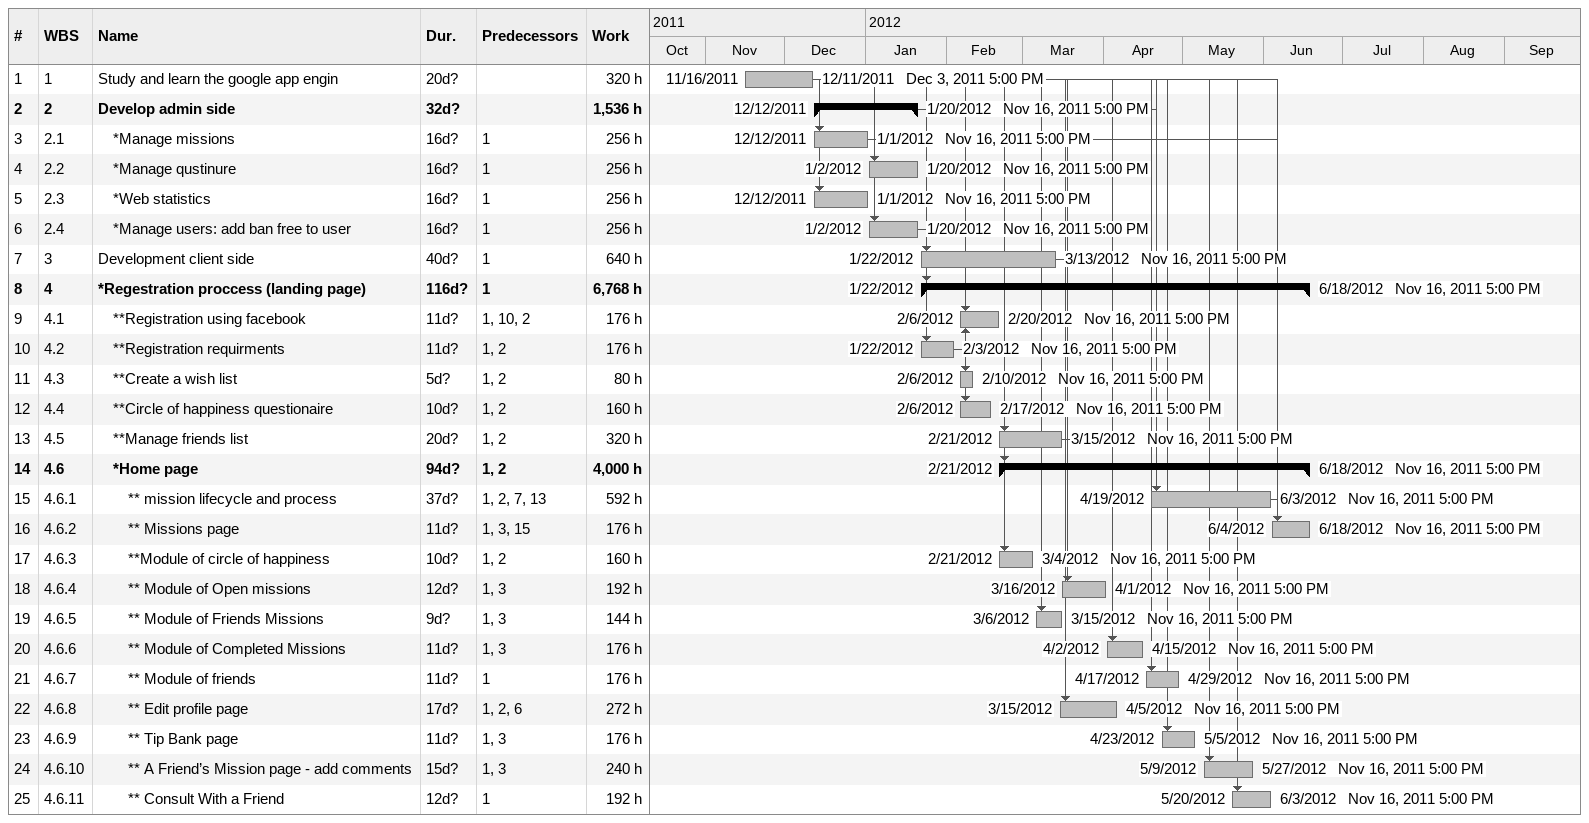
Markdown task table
| ID | WBS | Task | Duration | Start | Finish | Predecessors | Resources | Work (h) |
|---|---|---|---|---|---|---|---|---|
| 1 | 1 | Study and learn the google app engin | 20d? | 2011-11-16 | 2011-12-11 |  | Dec 3, 2011 5:00 PM | 320 |
| 2 | 2 | **Develop admin side** | 32d? | 2011-12-12 | 2012-01-20 |  | Nov 16, 2011 5:00 PM | 1536 |
| 3 | 2.1 | *Manage missions | 16d? | 2011-12-12 | 2012-01-01 | 1 | Nov 16, 2011 5:00 PM | 256 |
| 4 | 2.2 | *Manage qustinure | 16d? | 2012-01-02 | 2012-01-20 | 1 | Nov 16, 2011 5:00 PM | 256 |
| 5 | 2.3 | *Web statistics | 16d? | 2011-12-12 | 2012-01-01 | 1 | Nov 16, 2011 5:00 PM | 256 |
| 6 | 2.4 | *Manage users: add ban free to user | 16d? | 2012-01-02 | 2012-01-20 | 1 | Nov 16, 2011 5:00 PM | 256 |
| 7 | 3 | Development client side | 40d? | 2012-01-22 | 2012-03-13 | 1 | Nov 16, 2011 5:00 PM | 640 |
| 8 | 4 | ***Regestration proccess (landing page)** | 116d? | 2012-01-22 | 2012-06-18 | 1 | Nov 16, 2011 5:00 PM | 6768 |
| 9 | 4.1 | **Registration using facebook | 11d? | 2012-02-06 | 2012-02-20 | 1, 10, 2 | Nov 16, 2011 5:00 PM | 176 |
| 10 | 4.2 | **Registration requirments | 11d? | 2012-01-22 | 2012-02-03 | 1, 2 | Nov 16, 2011 5:00 PM | 176 |
| 11 | 4.3 | **Create a wish list | 5d? | 2012-02-06 | 2012-02-10 | 1, 2 | Nov 16, 2011 5:00 PM | 80 |
| 12 | 4.4 | **Circle of happiness questionaire | 10d? | 2012-02-06 | 2012-02-17 | 1, 2 | Nov 16, 2011 5:00 PM | 160 |
| 13 | 4.5 | **Manage friends list | 20d? | 2012-02-21 | 2012-03-15 | 1, 2 | Nov 16, 2011 5:00 PM | 320 |
| 14 | 4.6 | ***Home page** | 94d? | 2012-02-21 | 2012-06-18 | 1, 2 | Nov 16, 2011 5:00 PM | 4000 |
| 15 | 4.6.1 | ** mission lifecycle and process | 37d? | 2012-04-19 | 2012-06-03 | 1, 2, 7, 13 | Nov 16, 2011 5:00 PM | 592 |
| 16 | 4.6.2 | ** Missions page | 11d? | 2012-06-04 | 2012-06-18 | 1, 3, 15 | Nov 16, 2011 5:00 PM | 176 |
| 17 | 4.6.3 | **Module of circle of happiness | 10d? | 2012-02-21 | 2012-03-04 | 1, 2 | Nov 16, 2011 5:00 PM | 160 |
| 18 | 4.6.4 | ** Module of Open missions | 12d? | 2012-03-16 | 2012-04-01 | 1, 3 | Nov 16, 2011 5:00 PM | 192 |
| 19 | 4.6.5 | ** Module of Friends Missions | 9d? | 2012-03-06 | 2012-03-15 | 1, 3 | Nov 16, 2011 5:00 PM | 144 |
| 20 | 4.6.6 | ** Module of Completed Missions | 11d? | 2012-04-02 | 2012-04-15 | 1, 3 | Nov 16, 2011 5:00 PM | 176 |
| 21 | 4.6.7 | ** Module of friends | 11d? | 2012-04-17 | 2012-04-29 | 1 | Nov 16, 2011 5:00 PM | 176 |
| 22 | 4.6.8 | ** Edit profile page | 17d? | 2012-03-15 | 2012-04-05 | 1, 2, 6 | Nov 16, 2011 5:00 PM | 272 |
| 23 | 4.6.9 | ** Tip Bank page | 11d? | 2012-04-23 | 2012-05-05 | 1, 3 | Nov 16, 2011 5:00 PM | 176 |
| 24 | 4.6.10 | ** A Friend’s Mission page - add comments | 15d? | 2012-05-09 | 2012-05-27 | 1, 3 | Nov 16, 2011 5:00 PM | 240 |
| 25 | 4.6.11 | ** Consult With a Friend | 12d? | 2012-05-20 | 2012-06-03 | 1 | Nov 16, 2011 5:00 PM | 192 |
